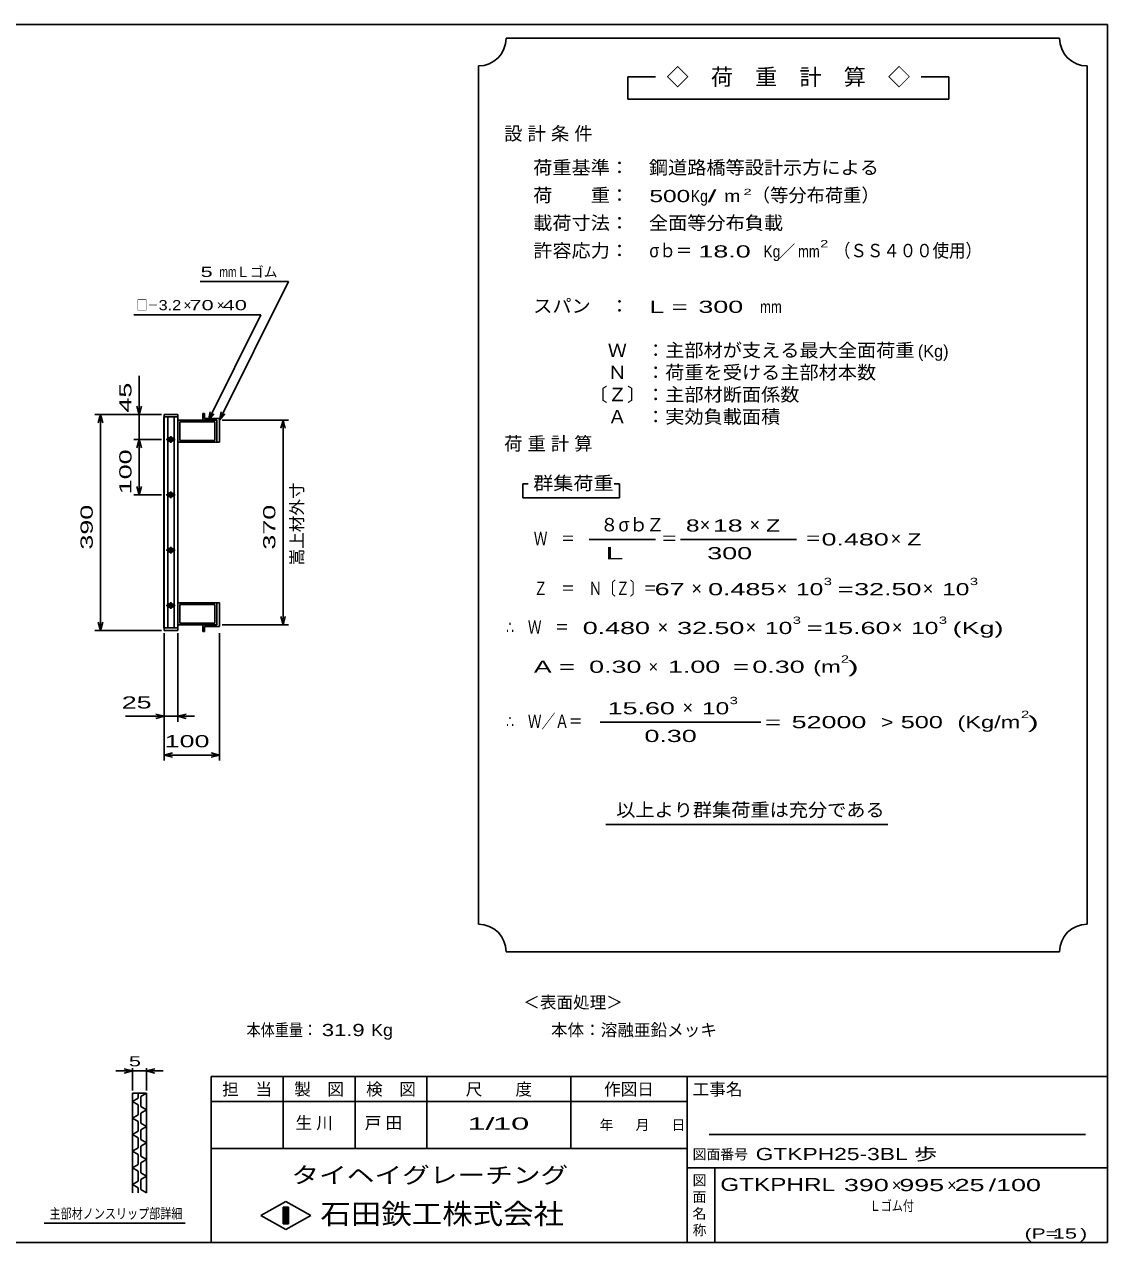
# Model space of a CAD drawing. Units: millimetres, scale not verified. Extents: x -1820 to 1736, y -1282 to 1048.
# Drawn here: x -222 to 1736, y -1152 to 1048 of the extents above; entities that cross this region are included whole.
import ezdxf
from ezdxf.enums import TextEntityAlignment as Align

# ---------------------------------------------------------------- set-up
doc = ezdxf.new("R2010")
doc.units = ezdxf.units.MM
doc.header["$LTSCALE"] = 10
for name, color, linetype, lineweight in [('0_2', 150, 'Continuous', 25), ('16', 3, 'Continuous', 25), ('22', 4, 'Continuous', 25), ('24', 2, 'Continuous', 25), ('32', 4, 'Continuous', 25)]:
    doc.layers.add(name, color=color, linetype=linetype, lineweight=lineweight)
doc.styles.add('ベクトル', font='')
doc.styles.get('ベクトル').set_extended_font_data('ベクトル')

msp = doc.modelspace()

# ---------------------------------------------------------------- linework, layer by layer
at = {"layer": '0_2'}
for p, q in [((-1724, 1048.5), (1736, 1048.5)), ((1736, 1048.5), (1736, -1151.5)), ((1736, -851.5), (116, -851.5)), ((116, -851.5), (116, -1151.5)), ((246, -851.5), (246, -981.5)), ((376, -981.5), (376, -851.5)), ((506, -851.5), (506, -981.5)), ((766, -981.5), (766, -851.5)), ((976, -851.5), (976, -1151.5)), ((976, -896.5), (116, -896.5)), ((1696, -956.5), (1016, -956.5)), ((116, -981.5), (976, -981.5)), ((976, -1016.5), (1736, -1016.5)), ((1026, -1151.5), (1026, -1016.5)), ((206, -1102.5), (251, -1077.5)), ((251, -1077.5), (296, -1102.5)), ((246, -1087.5), (256, -1087.5)), ((246, -1117.5), (246, -1087.5)), ((246, -1087.5), (248, -1087.5)), ((248, -1087.5), (248, -1117.5)), ((250, -1117.5), (250, -1087.5)), ((250, -1087.5), (252, -1087.5)), ((252, -1087.5), (252, -1117.5)), ((254, -1117.5), (254, -1087.5)), ((254, -1087.5), (256, -1087.5)), ((256, -1087.5), (256, -1117.5)), ((256, -1087.5), (256, -1117.5)), ((251, -1127.5), (206, -1102.5)), ((256, -1117.5), (246, -1117.5)), ((248, -1117.5), (250, -1117.5)), ((296, -1102.5), (251, -1127.5)), ((252, -1117.5), (254, -1117.5)), ((1736, -1151.5), (-1724, -1151.5))]:
    msp.add_line(p, q, dxfattribs=at)
at = {"layer": '16'}
for p, q in [((30.3, -41.5), (30.3, 339.5)), ((30.3, 339.5), (31, 339.5)), ((56, 344), (31, 344)), ((31, 344), (31, 339.5)), ((31, 339.5), (56, 339.5)), ((31, 339.5), (31, -41.5)), ((56, 339.5), (31, 339.5)), ((38, 339.5), (38, -41.5)), ((49, -41.5), (49, 339.5)), ((56, 339.5), (56, 344)), ((56, -41.5), (56, 339.5)), ((56, 334), (126, 334)), ((56, 294), (56, 334)), ((59.2, 330.8), (122.8, 330.8)), ((59.2, 297.2), (59.2, 330.8)), ((104, 346), (101, 346)), ((101, 346), (101, 334)), ((101, 334), (126, 334)), ((104, 337), (104, 346)), ((131, 337), (104, 337)), ((122.8, 330.8), (122.8, 297.2)), ((126, 334), (126, 294)), ((126, 334), (126, 294)), ((131, 294), (131, 337)), ((35, 299), (51, 299)), ((45, 302), (41, 302)), ((41, 296), (45, 296)), ((43, 305), (43, 293)), ((126, 294), (56, 294)), ((122.8, 297.2), (59.2, 297.2)), ((126, 294), (131, 294)), ((35, 199), (51, 199)), ((45, 202), (41, 202)), ((43, 205), (43, 193)), ((41, 196), (45, 196)), ((35, 99), (51, 99)), ((45, 102), (41, 102)), ((41, 96), (45, 96)), ((43, 105), (43, 93)), ((45, 2), (41, 2)), ((43, 5), (43, -7)), ((126, 4), (56, 4)), ((56, 4), (56, -36)), ((122.8, 0.8), (59.2, 0.8)), ((59.2, 0.8), (59.2, -32.8)), ((122.8, -32.8), (122.8, 0.8)), ((126, -36), (126, 4)), ((126, 4), (131, 4)), ((126, -36), (126, 4)), ((131, 4), (131, -39)), ((35, -1), (51, -1)), ((41, -4), (45, -4)), ((31, -41.5), (30.3, -41.5)), ((31, -41.5), (56, -41.5)), ((31, -46), (31, -41.5)), ((31, -41.5), (56, -41.5)), ((56, -36), (126, -36)), ((56, -41.5), (56, -46)), ((59.2, -32.8), (122.8, -32.8)), ((101, -48), (101, -36)), ((101, -36), (126, -36)), ((131, -39), (104, -39)), ((104, -39), (104, -48)), ((56, -46), (31, -46)), ((104, -48), (101, -48))]:
    msp.add_line(p, q, dxfattribs=at)
for centre, radius, start, end in [((41, 299), 3, 90, 270), ((43, 299), 4, 46.6, 133.4), ((43, 299), 4, 226.6, 313.4), ((45, 299), 3, 270, 90), ((41, 199), 3, 90, 270), ((43, 199), 4, 46.6, 133.4), ((45, 199), 3, 270, 90), ((43, 199), 4, 226.6, 313.4), ((41, 99), 3, 90, 270), ((43, 99), 4, 46.6, 133.4), ((43, 99), 4, 226.6, 313.4), ((45, 99), 3, 270, 90), ((41, -1), 3, 90, 270), ((43, -1), 4, 46.6, 133.4), ((45, -1), 3, 270, 90), ((43, -1), 4, 226.6, 313.4)]:
    msp.add_arc(centre, radius, start, end, dxfattribs=at)
at = {"layer": '22'}
for p, q in [((96, 584), (256, 584)), ((131, 334), (256, 584)), ((-24, 524), (206, 524)), ((111, 334), (206, 524)), ((-14, 344), (-14, 414)), ((-14, 344), (-18, 359)), ((-10, 359), (-14, 344)), ((-94, 344), (26, 344)), ((-88, 329), (-84, 344)), ((-80, 329), (-84, 344)), ((-84, -46), (-84, 344)), ((26, 344), (-24, 344)), ((-14, 344), (-14, 299)), ((111, 334), (114, 348.6)), ((111, 334), (121, 345)), ((131, 334), (134, 348.6)), ((131, 334), (141, 345)), ((136, 334), (256, 334)), ((242, 319), (246, 334)), ((250, 319), (246, 334)), ((246, -36), (246, 334)), ((-24, 299), (26, 299)), ((-18, 284), (-14, 299)), ((-10, 284), (-14, 299)), ((-14, 199), (-14, 299)), ((-24, 199), (26, 199)), ((-14, 199), (-18, 214)), ((-14, 199), (-10, 214)), ((246, -36), (242, -21)), ((246, -36), (250, -21)), ((-84, -46), (-88, -31)), ((-84, -46), (-80, -31)), ((136, -36), (256, -36)), ((-94, -46), (26, -46)), ((31, -211), (31, -51)), ((31, -281), (31, -51)), ((56, -211), (56, -51)), ((131, -281), (131, -51)), ((31, -201), (16, -197)), ((56, -201), (71, -197)), ((-39, -201), (31, -201)), ((16, -205), (31, -201)), ((31, -201), (56, -201)), ((71, -205), (56, -201)), ((56, -201), (86, -201)), ((31, -271), (46, -267)), ((46, -275), (31, -271)), ((31, -271), (131, -271)), ((131, -271), (116, -267)), ((116, -275), (131, -271))]:
    msp.add_line(p, q, dxfattribs=at)
at = {"layer": '24', "color": 4}
for p, q in [((1649, 1023.5), (649, 1023.5)), ((599, 973.5), (599, -576.5)), ((1699, -576.5), (1699, 973.5)), ((919, 953.5), (869, 953.5)), ((869, 953.5), (869, 913.5)), ((1449, 953.5), (1399, 953.5)), ((1449, 913.5), (1449, 953.5)), ((869, 913.5), (1449, 913.5)), ((689, 218.5), (679, 218.5)), ((679, 218.5), (679, 193.5)), ((854, 218.5), (844, 218.5)), ((854, 193.5), (854, 218.5)), ((679, 193.5), (854, 193.5)), ((799, 118.5), (919, 118.5)), ((964, 118.5), (1174, 118.5)), ((819, -211.5), (1109, -211.5)), ((829, -396.5), (1339, -396.5)), ((649, -626.5), (1649, -626.5))]:
    msp.add_line(p, q, dxfattribs=at)
for centre, start, end in [((599, 1023.5), 270, 0), ((1699, 1023.5), 180, 270), ((599, -626.5), 0, 90), ((1699, -626.5), 90, 180)]:
    msp.add_arc(centre, 50, start, end, dxfattribs=at)
at = {"layer": '32'}
for p, q in [((-26, -841.5), (-56, -841.5)), ((-26, -841.5), (-41, -837.5)), ((-41, -845.5), (-26, -841.5)), ((-26, -876.5), (-26, -836.5)), ((-26, -841.5), (-1, -841.5)), ((-1, -836.5), (-1, -876.5)), ((-1, -841.5), (14, -837.5)), ((14, -845.5), (-1, -841.5)), ((-1, -841.5), (29, -841.5)), ((-26, -881.5), (-1, -881.5)), ((-26, -1061.5), (-26, -881.5)), ((-16, -890.5), (-26, -896.5)), ((-26, -896.5), (-16, -902.5)), ((-16, -881.5), (-16, -890.5)), ((-1, -881.5), (-11, -887.5)), ((-11, -887.5), (-11, -905.5)), ((-1, -881.5), (-1, -1061.5)), ((-16, -920.5), (-26, -926.5)), ((-16, -902.5), (-16, -920.5)), ((-11, -905.5), (-1, -911.5)), ((-1, -911.5), (-11, -917.5)), ((-11, -917.5), (-11, -935.5)), ((-26, -926.5), (-16, -932.5)), ((-16, -932.5), (-16, -950.5)), ((-11, -935.5), (-1, -941.5)), ((-1, -941.5), (-11, -947.5)), ((-16, -950.5), (-26, -956.5)), ((-26, -956.5), (-16, -962.5)), ((-16, -962.5), (-16, -980.5)), ((-11, -947.5), (-11, -965.5)), ((-11, -965.5), (-1, -971.5)), ((-16, -980.5), (-26, -986.5)), ((-26, -986.5), (-16, -992.5)), ((-1, -971.5), (-11, -977.5)), ((-11, -977.5), (-11, -995.5)), ((-16, -1010.5), (-26, -1016.5)), ((-16, -992.5), (-16, -1010.5)), ((-11, -995.5), (-1, -1001.5)), ((-1, -1001.5), (-11, -1007.5)), ((-11, -1007.5), (-11, -1025.5)), ((-26, -1016.5), (-16, -1022.5)), ((-16, -1022.5), (-16, -1040.5)), ((-11, -1025.5), (-1, -1031.5)), ((-1, -1031.5), (-11, -1037.5)), ((-16, -1040.5), (-26, -1046.5)), ((-26, -1046.5), (-16, -1052.5)), ((-16, -1052.5), (-16, -1061.5)), ((-11, -1037.5), (-11, -1055.5)), ((-11, -1055.5), (-1, -1061.5)), ((69, -1116.5), (-186, -1116.5))]:
    msp.add_line(p, q, dxfattribs=at)

# ---------------------------------------------------------------- texts
at = {"layer": '0_2', "style": 'ベクトル'}
for s, height, p in [('担\u3000当', 21.99, (136, -874.5)), ('製\u3000図', 21.99, (266, -874.5)), ('検\u3000図', 21.99, (396, -874.5)), ('尺\u3000\u3000度', 21.99, (576, -874.5)), ('作図日', 21.99, (826, -874.5)), ('工事名', 21.99, (986, -874.5)), ('年', 18.3, (818, -939)), ('月', 18.3, (883, -939)), ('日', 18.3, (948, -939)), ('図面番号', 18.33, (986, -992)), ('図', 18.3, (986, -1039)), ('面', 18.3, (986, -1069)), ('名', 18.3, (986, -1099)), ('称', 18.3, (986, -1129))]:
    msp.add_text(s, height=height, dxfattribs=at).set_placement(p, align=Align.MIDDLE_LEFT)
at = {"layer": '0_2', "color": 222, "style": 'ベクトル'}
for s, height, width, p in [('タイヘイグレーチング', 29.33, 1.25, (261, -1029.5)), ('石田鉄工株式会社', 36.66, 1.1, (313.5, -1099.5))]:
    msp.add_text(s, height=height, dxfattribs=dict(at, width=width)).set_placement(p, align=Align.MIDDLE_LEFT)
at = {"layer": '22', "color": 2, "style": 'ベクトル'}
for s, height, width, p in [(' 5 ', 18.33, 1.6, (86, 601.5)), ('mm', 18.33, 0.75, (131, 601.5)), ('□－', 18.33, 0.8, (-19, 541.5)), ('3.2', 18.33, 1.2, (21, 541.5)), (' 70 ', 18.33, 1.6, (66, 541.5)), (' 40 ', 18.33, 1.6, (126, 541.5)), (' 25 ', 21.99, 1.65, (-59, -176)), (' 100 ', 21.99, 1.65, (18.5, -246)), ('本体重量：', 21.99, 0.85, (180, -767.5)), (' 31.9', 21.99, 1.35, (305, -767.5)), ('Kg', 21.99, 1.1, (405, -767.5)), ('1/', 21.99, 2, (579, -936.5)), (' 10 ', 21.99, 2, (609, -936.5)), ('GTKPH25-3BL 歩', 21.99, 1.4, (1100, -991.5)), ('GTKPHRL', 23.46, 1.4, (1036, -1046.5)), (' 390 ', 21.99, 1.65, (1246, -1047.5)), (' 995 ', 21.99, 1.65, (1346, -1047.5)), (' 25 ', 21.99, 1.65, (1446, -1047.5)), ('/', 22, 1.65, (1521, -1047.5)), (' 100 ', 21.99, 1.65, (1521, -1047.5)), ('Ｌゴム付', 18.33, 0.8, (1306, -1085)), ('(P=', 18.33, 1.55, (1586, -1135)), (' 15 ', 18.33, 1.6, (1626, -1135)), (')', 18.3, 1.6, (1686, -1135))]:
    msp.add_text(s, height=height, dxfattribs=dict(at, width=width)).set_placement(p, align=Align.MIDDLE_LEFT)
for s, height, p in [('Ｌゴム', 18.33, (161, 601.5)), ('×', 18.3, (66, 541.5)), ('×', 18.3, (126, 541.5)), ('＜表面処理＞', 21.99, (680, -717.5)), ('本体：', 21.99, (730, -767.5)), ('溶融亜鉛メッキ', 21.99, (820, -767.5)), ('×', 22, (1346, -1047.5)), ('×', 22, (1446, -1047.5))]:
    msp.add_text(s, height=height, dxfattribs=at).set_placement(p, align=Align.MIDDLE_LEFT)
at = {"layer": '22', "color": 2, "style": 'ベクトル', "width": 1.65}
for s, p in [(' 45 ', (-39, 334)), (' 100 ', (-39, 186.5)), (' 390 ', (-109, 86.5)), (' 370 ', (221, 86.5))]:
    msp.add_text(s, height=21.99, rotation=90, dxfattribs=at).set_placement(p, align=Align.MIDDLE_LEFT)
at = {"layer": '22', "color": 2, "style": 'ベクトル'}
msp.add_text('嵩上材外寸', height=21.99, rotation=90, dxfattribs=at).set_placement((271, 71.5), align=Align.MIDDLE_LEFT)
at = {"layer": '22', "color": 2, "char_height": 21.99, "attachment_point": 4, "style": 'ベクトル'}
for s, insert in [('\\T1.25;生川\u3000', (268.5, -936.5)), ('\\T1.25;戸田\u3000', (393.5, -936.5))]:
    msp.add_mtext(s, dxfattribs=dict(at, insert=insert))
at = {"layer": '24', "style": 'ベクトル'}
for s, height, p in [('◇\u3000荷\u3000重\u3000計\u3000算\u3000◇', 29.33, (939, 953.5)), ('（等分布荷重）', 24.19, (1093, 740)), ('／', 22, (1141.5, 638.5)), ('(Kg)', 21.99, (1393, 458.5)), ('８', 24.2, (819, 145)), ('σｂ', 24.19, (852, 145)), ('Ｚ', 24.2, (902, 145)), ('×', 24.2, (999, 145)), ('×', 24.2, (1089, 145)), ('×', 24.2, (1344, 120)), ('×', 24.2, (984, 30)), ('×', 24.2, (1138, 30)), ('×', 24.2, (1402, 30)), ('×', 24.2, (923, -40)), ('×', 24.2, (1082, -40)), ('×', 24.2, (1346, -40)), ('×', 22, (906.5, -111.5)), ('×', 24.2, (968, -185))]:
    msp.add_text(s, height=height, dxfattribs=at).set_placement(p, align=Align.MIDDLE_LEFT)
for s, height, width, p in [('荷重基準：\u3000', 24.19, 1.05, (698, 790)), ('鋼道路橋等設計示方による', 24.19, 1.05, (907, 790)), ('荷\u3000\u3000重：\u3000', 24.19, 1.05, (698, 740)), ('500', 21.99, 1.5, (908, 738.5)), ('Kg', 21.99, 0.85, (983, 738.5)), ('/', 22, 2, (1013, 738.5)), ('2', 11, 1.8, (1078, 746)), ('m', 22, 1.2, (1043, 738.5)), ('載荷寸法：\u3000', 24.19, 1.05, (698, 690)), ('全面等分布負載', 24.19, 1.05, (907, 690)), ('許容応力：\u3000', 24.19, 1.05, (698, 640)), ('σｂ＝', 24.19, 0.9, (908, 640)), (' 18.0', 21.99, 1.65, (983, 638.5)), ('Kg', 21.99, 0.85, (1114, 638.5)), ('mm', 21.99, 0.8, (1176.5, 638.5)), ('2', 13.2, 1.5, (1216.5, 652.5)), ('（ＳＳ４００使用）', 24.19, 0.9, (1241.5, 640)), ('スパン\u3000：\u3000', 24.19, 1.05, (698, 540)), ('L =', 21.99, 1.65, (908, 538.5)), (' 300 ', 21.99, 1.65, (983, 538.5)), ('mm', 21.99, 0.8, (1108, 538.5)), ('\u3000Ｗ\u3000：主部材が支える最大全面荷重', 24.19, 1.05, (798, 460)), ('\u3000Ｎ\u3000：荷重を受ける主部材本数', 24.19, 1.05, (798, 420)), ('〔Ｚ〕：主部材断面係数', 24.19, 1.05, (798, 380)), ('\u3000Ａ\u3000：実効負載面積', 24.19, 1.05, (798, 340)), ('群集荷重', 24.19, 1.1, (698, 220)), ('8', 22, 1.5, (974, 143.5)), (' 18 ', 21.99, 1.65, (1009, 143.5)), ('Z', 22, 1.4, (1119, 143.5)), ('Ｗ\u3000＝', 24.19, 0.75, (699, 120)), ('＝', 24.2, 0.9, (929, 120)), ('＝', 24.2, 0.9, (1189, 120)), ('0.480', 21.99, 1.65, (1219, 118.5)), ('Z', 22, 1.4, (1374, 118.5)), (' 300 ', 21.99, 1.65, (999, 93.5)), ('Ｚ\u3000＝\u3000Ｎ〔Ｚ〕＝', 24.19, 0.75, (699, 30)), ('3', 13.2, 1.5, (1223, 42.5)), ('3', 13.2, 1.5, (1487, 42.5)), (' 67 ', 21.99, 1.65, (904, 28.5)), ('0.485', 21.99, 1.65, (1014, 28.5)), ('10', 21.99, 1.5, (1173, 28.5)), ('=', 22, 1.7, (1248, 28.5)), ('32.50', 21.99, 1.65, (1278, 28.5)), ('10', 21.99, 1.5, (1437, 28.5)), ('3', 13.2, 1.5, (1167, -27.5)), ('3', 13.2, 1.5, (1431, -27.5)), ('∴\u3000Ｗ\u3000＝', 24.19, 0.75, (649, -40)), (' 0.480', 21.99, 1.65, (774, -41.5)), ('32.50', 21.99, 1.65, (958, -41.5)), ('10', 21.99, 1.5, (1117, -41.5)), ('=', 22, 1.7, (1192, -41.5)), ('15.60', 21.99, 1.65, (1222, -41.5)), ('10', 21.99, 1.5, (1381, -41.5)), ('(Kg)', 21.99, 1.65, (1456, -41.5)), ('A = ', 21.99, 1.65, (699, -111.5)), ('0.30', 21.99, 1.65, (799, -111.5)), ('1.00', 21.99, 1.65, (941.5, -111.5)), ('=', 22, 1.7, (1059, -111.5)), ('0.30', 21.99, 1.65, (1094, -111.5)), ('(m', 21.99, 1.45, (1204, -111.5)), ('2', 13.2, 1.5, (1254, -97.5)), (')', 22, 2, (1266.5, -111.5)), (' 15.60', 21.99, 1.65, (819, -186.5)), ('10', 21.99, 1.5, (1003, -186.5)), ('3', 13.2, 1.5, (1053, -172.5)), ('∴\u3000Ｗ／Ａ＝', 24.19, 0.75, (649, -210)), ('2', 13.2, 1.5, (1579.5, -197.5)), ('=', 22, 1.7, (1116.5, -211.5)), (' 52000 ', 21.99, 1.65, (1151.5, -211.5)), ('>', 22, 1.3, (1326.5, -211.5)), (' 500 ', 21.99, 1.55, (1349.5, -211.5)), ('(Kg/m', 21.99, 1.45, (1464.5, -211.5)), (')', 22, 2, (1592, -211.5)), ('0.30', 21.99, 1.65, (899, -236.5)), ('以上より群集荷重は充分である', 24.19, 1.05, (848, -370))]:
    msp.add_text(s, height=height, dxfattribs=dict(at, width=width)).set_placement(p, align=Align.MIDDLE_LEFT)
at = {"layer": '24', "attachment_point": 4, "style": 'ベクトル'}
for s, insert, char_height in [('\\T1.28;設計条件', (645.5, 850), 24.19), ('\\T1.28;荷重計算', (645.5, 290), 24.19), ('\\T1.5;\\W2;\\~L\\~', (804, 93.5), 21.99)]:
    msp.add_mtext(s, dxfattribs=dict(at, insert=insert, char_height=char_height))
at = {"layer": '32', "color": 2, "style": 'ベクトル'}
for s, width, p in [(' 5 ', 1.6, (-43.5, -824)), ('主部材ノンスリップ部詳細', 0.8, (-176, -1099))]:
    msp.add_text(s, height=18.33, dxfattribs=dict(at, width=width)).set_placement(p, align=Align.MIDDLE_LEFT)

doc.saveas('drawing.dxf')
